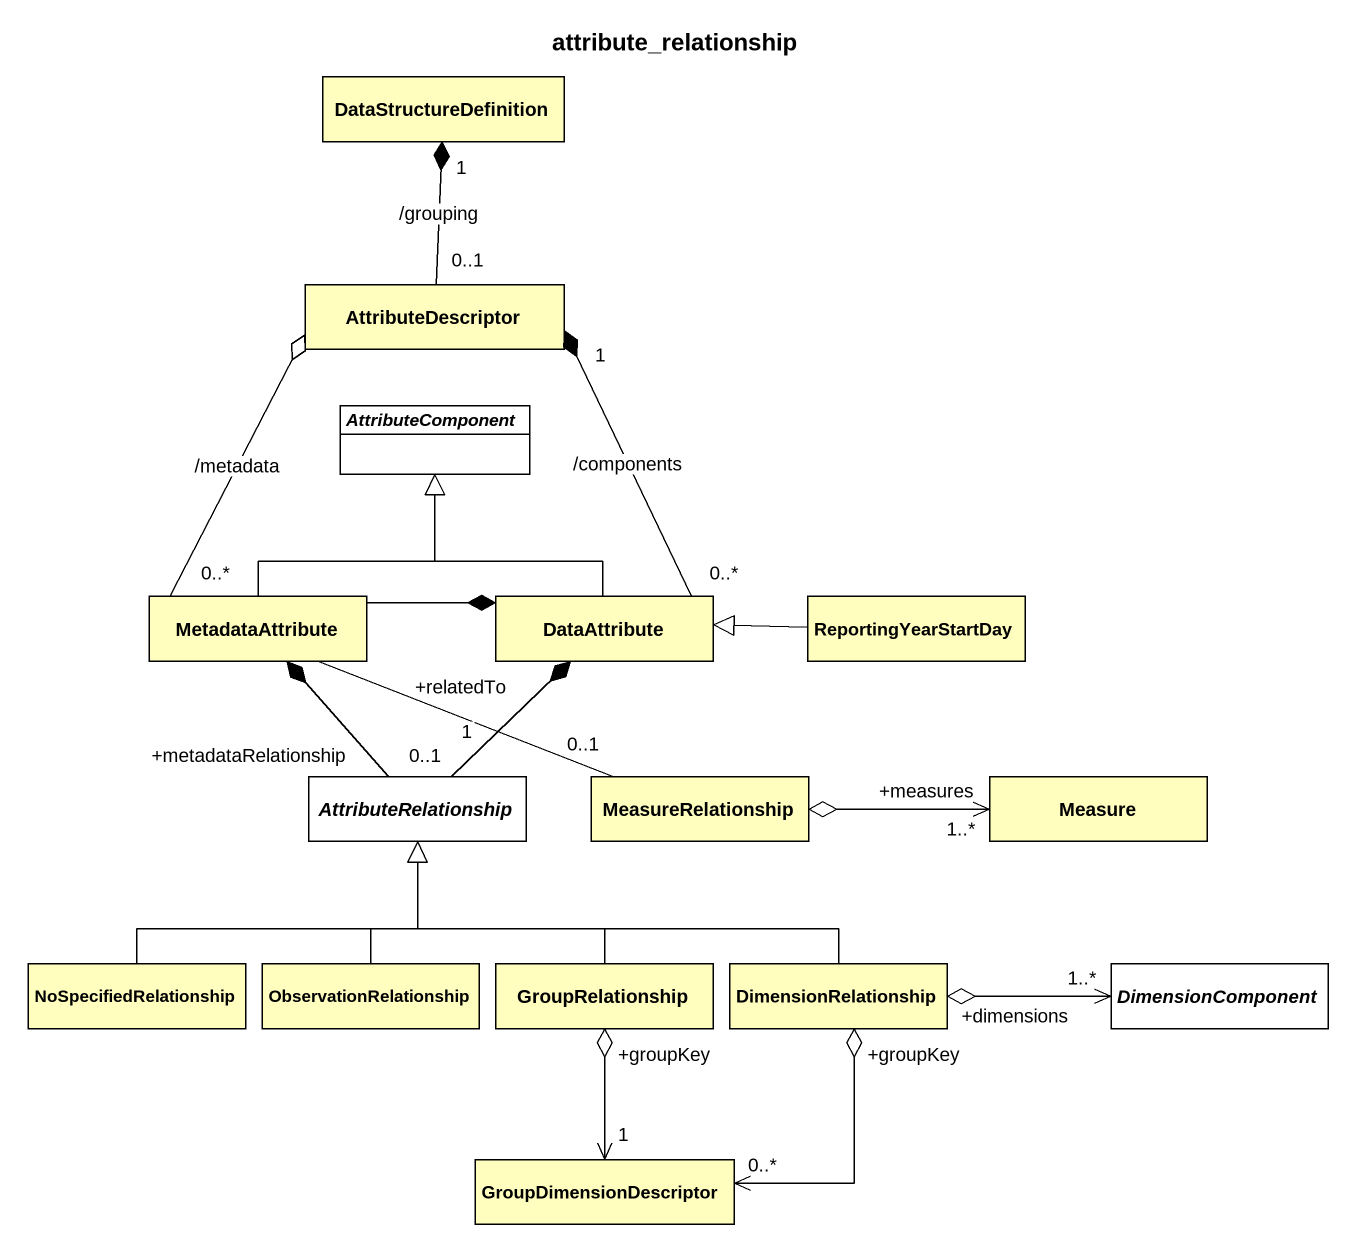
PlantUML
@startuml
title attribute_relationship
hide circle
hide empty members
class DataStructureDefinition #FFFEBF
class AttributeDescriptor #FFFEBF
abstract class AttributeComponent #FFFFFF
class MetadataAttribute #FFFEBF
class DataAttribute #FFFEBF
class ReportingYearStartDay #FFFEBF
abstract class AttributeRelationship #FFFFFF
class MeasureRelationship #FFFEBF
class Measure #FFFEBF
class NoSpecifiedRelationship #FFFEBF
class ObservationRelationship #FFFEBF
class GroupRelationship #FFFEBF
class DimensionRelationship #FFFEBF
abstract class DimensionComponent #FFFFFF
class GroupDimensionDescriptor #FFFEBF
AttributeDescriptor "0..1" -up-* "1" DataStructureDefinition : /grouping
MetadataAttribute "0..*" -up-o AttributeDescriptor : /metadata
MetadataAttribute -up-|> AttributeComponent
DataAttribute "0..*" -up-* "1" AttributeDescriptor : /components
DataAttribute -up-|> AttributeComponent
ReportingYearStartDay -left-|> DataAttribute
AttributeRelationship "+metadataRelationship\n0..1" -up-* MetadataAttribute
AttributeRelationship "1" -up-* "+relatedTo" DataAttribute
MeasureRelationship "0..1" -up-* DataAttribute
Measure "+measures\n1..*" <-left-o MeasureRelationship
NoSpecifiedRelationship -up-|> AttributeRelationship
ObservationRelationship -up-|> AttributeRelationship
GroupRelationship -up-|> AttributeRelationship
DimensionRelationship -left-|> AttributeRelationship
DimensionComponent "1..*" <-left-o "+dimensions" DimensionRelationship
GroupDimensionDescriptor "1" <-up-o "+groupKey" GroupRelationship
GroupDimensionDescriptor "0..*" <-up-o "+groupKey" DimensionRelationship
@enduml
